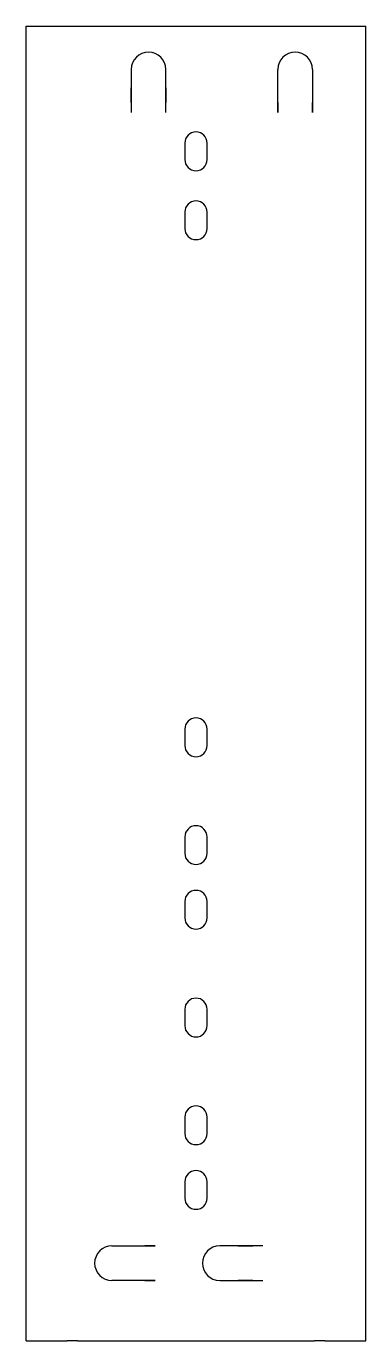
# Model space of a CAD drawing. Header units: millimetres. Extents: x 68 to 147, y 98 to 403.
import ezdxf

# ---------------------------------------------------------------- set-up
doc = ezdxf.new("R2010")
doc.units = ezdxf.units.MM
doc.layers.add('Default', color=7, linetype='Continuous')
doc.layers.add('SUPORTE_DIR._DA_', color=7, linetype='Continuous')

# ---------------------------------------------------------------- blocks, each defined once
blk = doc.blocks.new('SE')
at = {"layer": 'SUPORTE_DIR._DA_', "color": 7, "linetype": 'Continuous'}
for p, q in [((68.45, 402.85), (77.95, 402.85)), ((68.45, 97.85), (68.45, 402.85)), ((77.95, 402.85), (80.3, 402.85)), ((80.3, 402.85), (135.3, 402.85)), ((135.3, 402.85), (137.65, 402.85)), ((137.65, 402.85), (147.15, 402.85)), ((147.15, 97.85), (147.15, 402.85)), ((92.8, 392.85), (92.8, 382.85)), ((100.8, 382.85), (100.8, 392.85)), ((126.8, 382.85), (126.8, 392.85)), ((134.8, 392.85), (134.8, 382.85)), ((92.8, 386.2), (92.8, 388.55)), ((100.8, 388.55), (100.8, 386.2)), ((126.8, 386.2), (126.8, 388.55)), ((134.8, 388.55), (134.8, 386.2)), ((92.8, 385.2), (92.8, 386.2)), ((92.8, 385.2), (92.8, 382.85)), ((100.8, 386.2), (100.8, 385.2)), ((100.8, 382.85), (100.8, 385.2)), ((126.8, 385.2), (126.8, 386.2)), ((126.8, 385.2), (126.8, 382.85)), ((134.8, 386.2), (134.8, 385.2)), ((134.8, 382.85), (134.8, 385.2)), ((92.8, 382.85), (92.8, 382.85)), ((100.8, 382.85), (100.8, 382.85)), ((126.8, 382.85), (126.8, 382.85)), ((134.8, 382.85), (134.8, 382.85)), ((105.2, 375.75), (105.2, 371.95)), ((110.4, 371.95), (110.4, 375.75)), ((105.2, 359.75), (105.2, 355.95)), ((110.4, 355.95), (110.4, 359.75)), ((105.2, 239.75), (105.2, 235.95)), ((110.4, 235.95), (110.4, 239.75)), ((105.2, 214.75), (105.2, 210.95)), ((110.4, 210.95), (110.4, 214.75)), ((105.2, 199.75), (105.2, 195.95)), ((110.4, 195.95), (110.4, 199.75)), ((105.2, 174.75), (105.2, 170.95)), ((110.4, 170.95), (110.4, 174.75)), ((105.2, 149.75), (105.2, 145.95)), ((110.4, 145.95), (110.4, 149.75)), ((105.2, 134.75), (105.2, 130.95)), ((110.4, 130.95), (110.4, 134.75)), ((88.3, 119.85), (98.3, 119.85)), ((92.61, 119.85), (94.95, 119.85)), ((94.95, 119.85), (95.95, 119.85)), ((98.3, 119.85), (95.95, 119.85)), ((98.3, 119.85), (98.3, 119.85)), ((123.3, 119.85), (113.3, 119.85)), ((117.61, 119.85), (119.95, 119.85)), ((119.95, 119.85), (120.95, 119.85)), ((123.3, 119.85), (120.95, 119.85)), ((123.3, 119.85), (123.3, 119.85)), ((98.3, 111.85), (88.3, 111.85)), ((94.95, 111.86), (92.61, 111.86)), ((95.95, 111.86), (94.95, 111.86)), ((95.95, 111.86), (98.3, 111.86)), ((98.3, 111.86), (98.3, 111.85)), ((113.3, 111.85), (123.3, 111.85)), ((119.95, 111.86), (117.61, 111.86)), ((120.95, 111.86), (119.95, 111.86)), ((120.95, 111.86), (123.3, 111.86)), ((123.3, 111.85), (123.3, 111.86)), ((68.45, 97.85), (77.95, 97.85)), ((80.3, 97.85), (77.95, 97.85)), ((80.3, 97.85), (135.3, 97.85)), ((137.65, 97.85), (135.3, 97.85)), ((137.65, 97.85), (147.15, 97.85))]:
    blk.add_line(p, q, dxfattribs=at)
for centre, radius, start, end in [((96.8, 392.85), 4, 0, 180), ((130.8, 392.85), 4, 0, 180), ((107.8, 375.75), 2.6, 0, 180), ((107.8, 371.95), 2.6, 180, 0), ((107.8, 359.75), 2.6, 0, 180), ((107.8, 355.95), 2.6, 180, 0), ((107.8, 239.75), 2.6, 0, 180), ((107.8, 235.95), 2.6, 180, 0), ((107.8, 214.75), 2.6, 0, 180), ((107.8, 210.95), 2.6, 180, 0), ((107.8, 199.75), 2.6, 0, 180), ((107.8, 195.95), 2.6, 180, 0), ((107.8, 174.75), 2.6, 0, 180), ((107.8, 170.95), 2.6, 180, 0), ((107.8, 149.75), 2.6, 0, 180), ((107.8, 145.95), 2.6, 180, 0), ((107.8, 134.75), 2.6, 0, 180), ((107.8, 130.95), 2.6, 180, 0), ((88.3, 115.85), 4, 90, 270), ((113.3, 115.85), 4, 90, 270)]:
    blk.add_arc(centre, radius, start, end, dxfattribs=at)

msp = doc.modelspace()

# ---------------------------------------------------------------- block references
at = {"layer": 'Default'}
msp.add_blockref('SE', (0, 0), dxfattribs=at)

doc.saveas('drawing.dxf')
